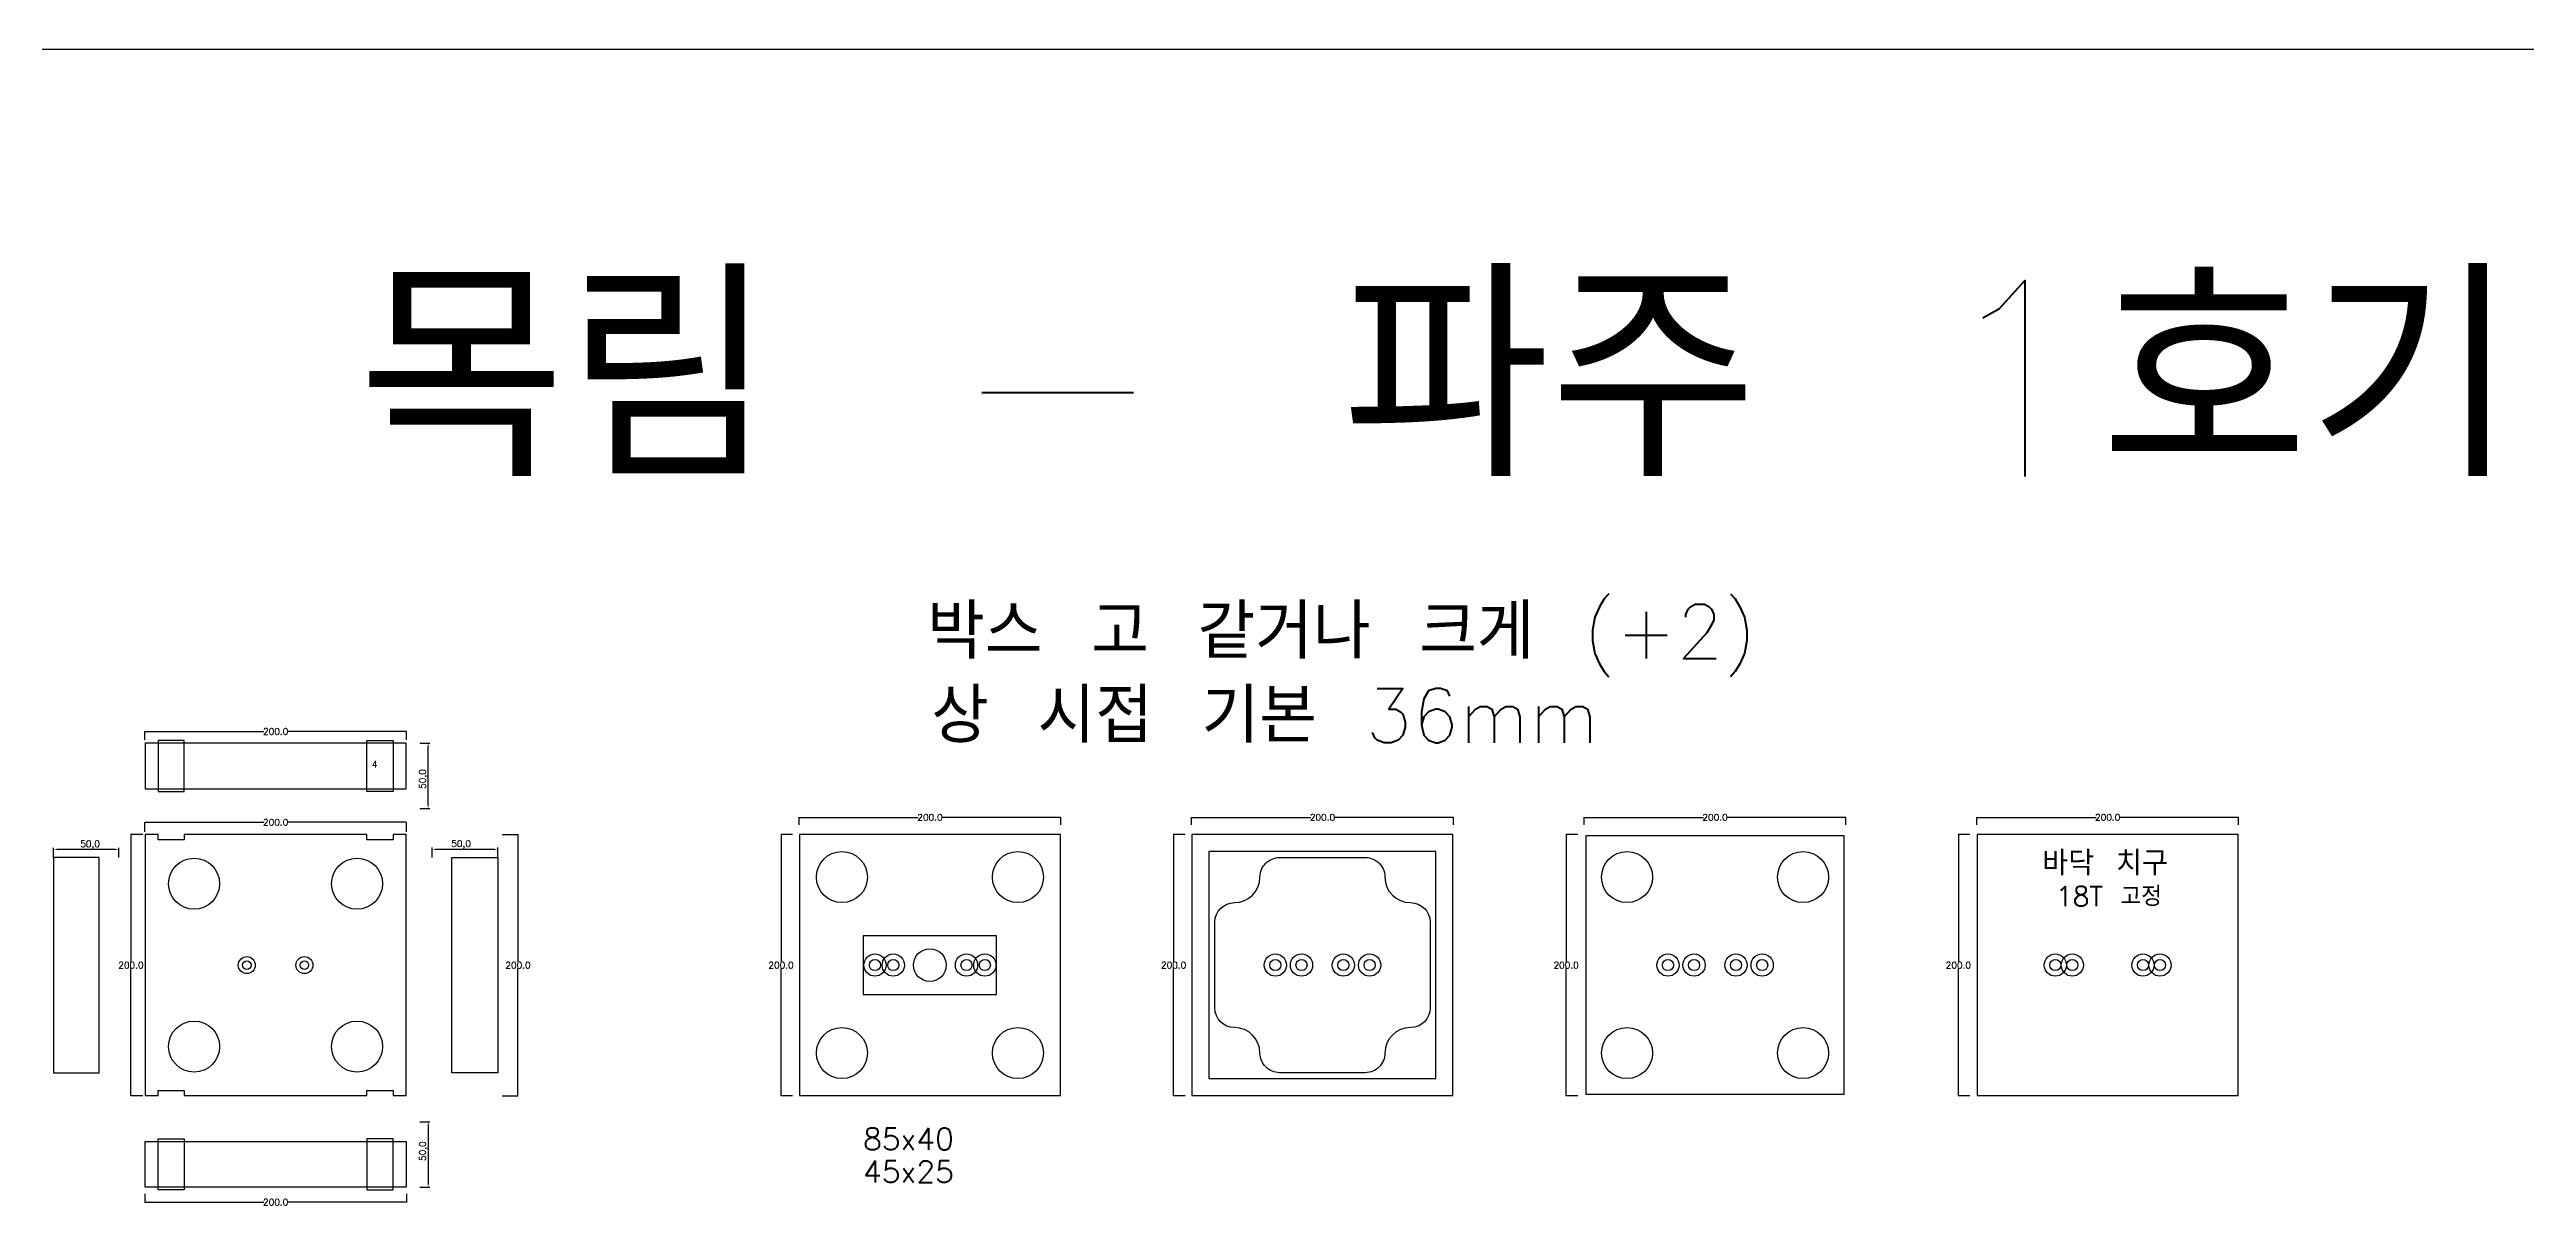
# Model space of a CAD drawing. Header units: millimetres. Extents: x -25 to 19775, y 172 to 9172.
# Drawn here: x 13753 to 15646, y 8287 to 9172 of the extents above; entities that cross this region are included whole.
import ezdxf

# ---------------------------------------------------------------- set-up
doc = ezdxf.new("R2010")
doc.units = ezdxf.units.MM
for name, color, linetype in [('TEXT', 7, 'Continuous'), ('볼트 구멍', 7, 'Continuous'), ('치구', 7, 'Continuous'), ('치수', 7, 'Continuous')]:
    doc.layers.add(name, color=color, linetype=linetype)
doc.styles.get("Standard").update_dxf_attribs({"font": 'txt.shx', "bigfont": 'whgtxt.shx'})
doc.dimstyles.new('ISO-25', dxfattribs={"dimtxt": 2.5, "dimasz": 2.5, "dimexe": 1.25, "dimexo": 0.625, "dimtad": 1, "dimtxsty": 'Standard', "dimcen": 2.5, "dimadec": 0, "dimazin": 0, "dimtfac": 1, "dimtmove": 0, "dimatfit": 3, "dimfxl": 0, "dimarcsym": 0})
doc.dimstyles.get("Standard").update_dxf_attribs({"dimtxt": 7, "dimasz": 0.18, "dimexe": 0.18, "dimexo": 0.0625, "dimgap": 0.09, "dimtad": 0, "dimtih": 1, "dimtoh": 1, "dimdec": 1, "dimzin": 0, "dimdsep": 46, "dimtxsty": 'Standard', "dimcen": 0.09, "dimadec": 0, "dimazin": 0, "dimtfac": 1, "dimtdec": 1, "dimtofl": 0, "dimtmove": 0, "dimatfit": 3, "dimfxl": 0, "dimtolj": 1, "dimtzin": 0, "dimarcsym": 0})

# ---------------------------------------------------------------- blocks, each defined once
blk = doc.blocks.new('*D615')
at = {"layer": 'Defpoints', "color": 0}
for p in [(15225.5, 8578.9), (15425.5, 8584.8), (15425.5, 8578.9)]:
    blk.add_point(p, dxfattribs=at)
at = {"layer": '치수', "color": 0, "lineweight": -2}
for p, q in [((15225.5, 8579), (15225.5, 8585)), ((15225.6, 8584.8), (15316.6, 8584.8)), ((15425.3, 8584.8), (15334.3, 8584.8)), ((15425.5, 8579), (15425.5, 8585))]:
    blk.add_line(p, q, dxfattribs=at)
at = {"layer": '치수', "color": 0}
for points in [[(15225.6, 8584.8), (15225.6, 8584.8), (15225.5, 8584.8)], [(15425.3, 8584.8), (15425.3, 8584.8), (15425.5, 8584.8)]]:
    blk.add_solid(points, dxfattribs=at)
at = {"layer": '치수', "color": 0, "insert": (15325.5, 8584.8), "char_height": 5, "attachment_point": 5}
blk.add_mtext('\\A1;200.0', dxfattribs=at)
blk = doc.blocks.new('*D616')
at = {"layer": 'Defpoints', "color": 0}
for p in [(15220.3, 8571.8), (15211.4, 8371.8), (15220.3, 8371.8)]:
    blk.add_point(p, dxfattribs=at)
at = {"layer": '치수', "color": 0, "lineweight": -2}
for p, q in [((15220.3, 8571.8), (15211.2, 8571.8)), ((15211.4, 8571.6), (15211.4, 8474.4)), ((15211.4, 8372), (15211.4, 8469.2)), ((15220.3, 8371.8), (15211.2, 8371.8))]:
    blk.add_line(p, q, dxfattribs=at)
at = {"layer": '치수', "color": 0}
for points in [[(15211.4, 8571.6), (15211.4, 8571.6), (15211.4, 8571.8)], [(15211.4, 8372), (15211.4, 8372), (15211.4, 8371.8)]]:
    blk.add_solid(points, dxfattribs=at)
at = {"layer": '치수', "color": 0, "insert": (15211.4, 8471.8), "char_height": 5, "attachment_point": 5}
blk.add_mtext('\\A1;200.0', dxfattribs=at)
blk = doc.blocks.new('*D617')
at = {"layer": 'Defpoints', "color": 0}
for p in [(14620.6, 8571.8), (14611.7, 8371.8), (14620.6, 8371.8)]:
    blk.add_point(p, dxfattribs=at)
at = {"layer": '치수', "color": 0, "lineweight": -2}
for p, q in [((14620.5, 8571.8), (14611.5, 8571.8)), ((14611.7, 8571.6), (14611.7, 8474.4)), ((14611.7, 8372), (14611.7, 8469.2)), ((14620.5, 8371.8), (14611.5, 8371.8))]:
    blk.add_line(p, q, dxfattribs=at)
at = {"layer": '치수', "color": 0}
for points in [[(14611.6, 8571.6), (14611.7, 8571.6), (14611.7, 8571.8)], [(14611.6, 8372), (14611.7, 8372), (14611.7, 8371.8)]]:
    blk.add_solid(points, dxfattribs=at)
at = {"layer": '치수', "color": 0, "insert": (14611.7, 8471.8), "char_height": 5, "attachment_point": 5}
blk.add_mtext('\\A1;200.0', dxfattribs=at)
blk = doc.blocks.new('*D618')
at = {"layer": 'Defpoints', "color": 0}
for p in [(14920.6, 8571.8), (14911.7, 8371.8), (14920.6, 8371.8)]:
    blk.add_point(p, dxfattribs=at)
at = {"layer": '치수', "color": 0, "lineweight": -2}
for p, q in [((14920.5, 8571.8), (14911.5, 8571.8)), ((14911.7, 8571.6), (14911.7, 8474.4)), ((14911.7, 8372), (14911.7, 8469.2)), ((14920.5, 8371.8), (14911.5, 8371.8))]:
    blk.add_line(p, q, dxfattribs=at)
at = {"layer": '치수', "color": 0}
for points in [[(14911.6, 8571.6), (14911.7, 8571.6), (14911.7, 8571.8)], [(14911.6, 8372), (14911.7, 8372), (14911.7, 8371.8)]]:
    blk.add_solid(points, dxfattribs=at)
at = {"layer": '치수', "color": 0, "insert": (14911.7, 8471.8), "char_height": 5, "attachment_point": 5}
blk.add_mtext('\\A1;200.0', dxfattribs=at)
blk = doc.blocks.new('*D619')
at = {"layer": 'Defpoints', "color": 0}
for p in [(14320.6, 8571.8), (14311.7, 8371.8), (14320.6, 8371.8)]:
    blk.add_point(p, dxfattribs=at)
at = {"layer": '치수', "color": 0, "lineweight": -2}
for p, q in [((14320.5, 8571.8), (14311.5, 8571.8)), ((14311.7, 8571.6), (14311.7, 8474.4)), ((14311.7, 8372), (14311.7, 8469.2)), ((14320.5, 8371.8), (14311.5, 8371.8))]:
    blk.add_line(p, q, dxfattribs=at)
at = {"layer": '치수', "color": 0}
for points in [[(14311.6, 8571.6), (14311.7, 8571.6), (14311.7, 8571.8)], [(14311.6, 8372), (14311.7, 8372), (14311.7, 8371.8)]]:
    blk.add_solid(points, dxfattribs=at)
at = {"layer": '치수', "color": 0, "insert": (14311.7, 8471.8), "char_height": 5, "attachment_point": 5}
blk.add_mtext('\\A1;200.0', dxfattribs=at)
blk = doc.blocks.new('*D620')
at = {"layer": 'Defpoints', "color": 0}
for p in [(14098.6, 8571.8), (14098.6, 8371.8), (14110.7, 8371.8)]:
    blk.add_point(p, dxfattribs=at)
at = {"layer": '치수', "color": 0, "lineweight": -2}
for p, q in [((14098.7, 8571.8), (14110.9, 8571.8)), ((14110.7, 8571.6), (14110.7, 8474.4)), ((14110.7, 8372), (14110.7, 8469.2)), ((14098.7, 8371.8), (14110.9, 8371.8))]:
    blk.add_line(p, q, dxfattribs=at)
at = {"layer": '치수', "color": 0}
for points in [[(14110.6, 8571.6), (14110.7, 8571.6), (14110.7, 8571.8)], [(14110.6, 8372), (14110.7, 8372), (14110.7, 8371.8)]]:
    blk.add_solid(points, dxfattribs=at)
at = {"layer": '치수', "color": 0, "insert": (14110.7, 8471.8), "char_height": 5, "attachment_point": 5}
blk.add_mtext('\\A1;200.0', dxfattribs=at)
blk = doc.blocks.new('*D621')
at = {"layer": 'Defpoints', "color": 0}
for p in [(13824, 8571.8), (13814.9, 8371.8), (13824, 8371.8)]:
    blk.add_point(p, dxfattribs=at)
at = {"layer": '치수', "color": 0, "lineweight": -2}
for p, q in [((13823.9, 8571.8), (13814.8, 8571.8)), ((13814.9, 8571.6), (13814.9, 8474.4)), ((13814.9, 8372), (13814.9, 8469.2)), ((13823.9, 8371.8), (13814.8, 8371.8))]:
    blk.add_line(p, q, dxfattribs=at)
at = {"layer": '치수', "color": 0}
for points in [[(13814.9, 8571.6), (13815, 8571.6), (13814.9, 8571.8)], [(13814.9, 8372), (13815, 8372), (13814.9, 8371.8)]]:
    blk.add_solid(points, dxfattribs=at)
at = {"layer": '치수', "color": 0, "insert": (13814.9, 8471.8), "char_height": 5, "attachment_point": 5}
blk.add_mtext('\\A1;200.0', dxfattribs=at)
blk = doc.blocks.new('*D623')
at = {"layer": 'Defpoints', "color": 0}
for p in [(13825.5, 8297), (14025.5, 8297), (14025.5, 8290.6)]:
    blk.add_point(p, dxfattribs=at)
at = {"layer": '치수', "color": 0, "lineweight": -2}
for p, q in [((13825.5, 8296.9), (13825.5, 8290.4)), ((13825.6, 8290.6), (13916.6, 8290.6)), ((14025.3, 8290.6), (13934.3, 8290.6)), ((14025.5, 8296.9), (14025.5, 8290.4))]:
    blk.add_line(p, q, dxfattribs=at)
at = {"layer": '치수', "color": 0}
for points in [[(13825.6, 8290.6), (13825.6, 8290.5), (13825.5, 8290.6)], [(14025.3, 8290.6), (14025.3, 8290.5), (14025.5, 8290.6)]]:
    blk.add_solid(points, dxfattribs=at)
at = {"layer": '치수', "color": 0, "insert": (13925.5, 8290.6), "char_height": 5, "attachment_point": 5}
blk.add_mtext('\\A1;200.0', dxfattribs=at)
blk = doc.blocks.new('*D624')
at = {"layer": 'Defpoints', "color": 0}
for p in [(14035.1, 8352.1), (14035.1, 8302.1), (14042, 8302.1)]:
    blk.add_point(p, dxfattribs=at)
at = {"layer": '치수', "color": 0, "lineweight": -2}
for p, q in [((14035.8, 8352.1), (14043.3, 8352.1)), ((14042, 8349.6), (14042, 8304.6)), ((14035.8, 8302.1), (14043.3, 8302.1))]:
    blk.add_line(p, q, dxfattribs=at)
at = {"layer": '치수', "color": 0}
for points in [[(14041.6, 8349.6), (14042.5, 8349.6), (14042, 8352.1)], [(14041.6, 8304.6), (14042.5, 8304.6), (14042, 8302.1)]]:
    blk.add_solid(points, dxfattribs=at)
at = {"layer": '치수', "color": 0, "insert": (14038.5, 8329.6), "char_height": 5, "attachment_point": 5, "rotation": 90}
blk.add_mtext('50,0', dxfattribs=at)
blk = doc.blocks.new('*D625')
at = {"layer": 'Defpoints', "color": 0}
for p in [(14325.5, 8578.9), (14525.5, 8584.8), (14525.5, 8578.9)]:
    blk.add_point(p, dxfattribs=at)
at = {"layer": '치수', "color": 0, "lineweight": -2}
for p, q in [((14325.5, 8579), (14325.5, 8585)), ((14325.6, 8584.8), (14416.6, 8584.8)), ((14525.3, 8584.8), (14434.3, 8584.8)), ((14525.5, 8579), (14525.5, 8585))]:
    blk.add_line(p, q, dxfattribs=at)
at = {"layer": '치수', "color": 0}
for points in [[(14325.6, 8584.8), (14325.6, 8584.8), (14325.5, 8584.8)], [(14525.3, 8584.8), (14525.3, 8584.8), (14525.5, 8584.8)]]:
    blk.add_solid(points, dxfattribs=at)
at = {"layer": '치수', "color": 0, "insert": (14425.5, 8584.8), "char_height": 5, "attachment_point": 5}
blk.add_mtext('\\A1;200.0', dxfattribs=at)
blk = doc.blocks.new('*D626')
at = {"layer": 'Defpoints', "color": 0}
for p in [(14025.5, 8650.4), (13825.5, 8644), (14025.5, 8644)]:
    blk.add_point(p, dxfattribs=at)
at = {"layer": '치수', "color": 0, "lineweight": -2}
for p, q in [((13825.5, 8644.1), (13825.5, 8650.6)), ((13825.6, 8650.4), (13916.6, 8650.4)), ((14025.3, 8650.4), (13934.3, 8650.4)), ((14025.5, 8644.1), (14025.5, 8650.6))]:
    blk.add_line(p, q, dxfattribs=at)
at = {"layer": '치수', "color": 0}
for points in [[(13825.6, 8650.4), (13825.6, 8650.4), (13825.5, 8650.4)], [(14025.3, 8650.4), (14025.3, 8650.4), (14025.5, 8650.4)]]:
    blk.add_solid(points, dxfattribs=at)
at = {"layer": '치수', "color": 0, "insert": (13925.5, 8650.4), "char_height": 5, "attachment_point": 5}
blk.add_mtext('\\A1;200.0', dxfattribs=at)
blk = doc.blocks.new('*D627')
at = {"layer": 'Defpoints', "color": 0}
for p in [(14095.2, 8560.4), (14045.2, 8553.6), (14095.2, 8553.6)]:
    blk.add_point(p, dxfattribs=at)
at = {"layer": '치수', "color": 0, "lineweight": -2}
for p, q in [((14045.2, 8554.2), (14045.2, 8561.7)), ((14047.7, 8560.4), (14092.7, 8560.4)), ((14095.2, 8554.2), (14095.2, 8561.7))]:
    blk.add_line(p, q, dxfattribs=at)
at = {"layer": '치수', "color": 0}
for points in [[(14047.7, 8560.8), (14047.7, 8560), (14045.2, 8560.4)], [(14092.7, 8560.8), (14092.7, 8560), (14095.2, 8560.4)]]:
    blk.add_solid(points, dxfattribs=at)
at = {"layer": '치수', "color": 0, "insert": (14067.2, 8563.9), "char_height": 5, "attachment_point": 5}
blk.add_mtext('50,0', dxfattribs=at)
blk = doc.blocks.new('*D628')
at = {"layer": 'Defpoints', "color": 0}
for p in [(13755.7, 8560.3), (13755.7, 8553.6), (13805.7, 8553.5)]:
    blk.add_point(p, dxfattribs=at)
at = {"layer": '치수', "color": 0, "lineweight": -2}
for p, q in [((13755.7, 8554.2), (13755.7, 8561.6)), ((13803.2, 8560.3), (13758.2, 8560.3)), ((13805.7, 8554.1), (13805.7, 8561.6))]:
    blk.add_line(p, q, dxfattribs=at)
at = {"layer": '치수', "color": 0}
for points in [[(13758.2, 8560.7), (13758.2, 8559.9), (13755.7, 8560.3)], [(13803.2, 8560.7), (13803.2, 8559.9), (13805.7, 8560.3)]]:
    blk.add_solid(points, dxfattribs=at)
at = {"layer": '치수', "color": 0, "insert": (13783.7, 8563.8), "char_height": 5, "attachment_point": 5}
blk.add_mtext('50,0', dxfattribs=at)
blk = doc.blocks.new('*D629')
at = {"layer": 'Defpoints', "color": 0}
for p in [(14025.5, 8581), (13825.5, 8573.6), (14025.5, 8573.6)]:
    blk.add_point(p, dxfattribs=at)
at = {"layer": '치수', "color": 0, "lineweight": -2}
for p, q in [((13825.5, 8573.7), (13825.5, 8581.2)), ((13825.6, 8581), (13916.6, 8581)), ((14025.3, 8581), (13934.3, 8581)), ((14025.5, 8573.7), (14025.5, 8581.2))]:
    blk.add_line(p, q, dxfattribs=at)
at = {"layer": '치수', "color": 0}
for points in [[(13825.6, 8581.1), (13825.6, 8581), (13825.5, 8581)], [(14025.3, 8581.1), (14025.3, 8581), (14025.5, 8581)]]:
    blk.add_solid(points, dxfattribs=at)
at = {"layer": '치수', "color": 0, "insert": (13925.5, 8581), "char_height": 5, "attachment_point": 5}
blk.add_mtext('\\A1;200.0', dxfattribs=at)
blk = doc.blocks.new('*D630')
at = {"layer": 'Defpoints', "color": 0}
for p in [(14035.1, 8641.6), (14042, 8641.6), (14035.1, 8591.6)]:
    blk.add_point(p, dxfattribs=at)
at = {"layer": '치수', "color": 0, "lineweight": -2}
for p, q in [((14035.8, 8641.6), (14043.3, 8641.6)), ((14042, 8594.1), (14042, 8639.1)), ((14035.8, 8591.6), (14043.3, 8591.6))]:
    blk.add_line(p, q, dxfattribs=at)
at = {"layer": '치수', "color": 0}
for points in [[(14041.6, 8639.1), (14042.5, 8639.1), (14042, 8641.6)], [(14041.6, 8594.1), (14042.5, 8594.1), (14042, 8591.6)]]:
    blk.add_solid(points, dxfattribs=at)
at = {"layer": '치수', "color": 0, "insert": (14038.5, 8614.1), "char_height": 5, "attachment_point": 5, "rotation": 90}
blk.add_mtext('50,0', dxfattribs=at)
blk = doc.blocks.new('*D631')
at = {"layer": 'Defpoints', "color": 0}
for p in [(14925.5, 8578.9), (15125.5, 8584.8), (15125.5, 8578.9)]:
    blk.add_point(p, dxfattribs=at)
at = {"layer": '치수', "color": 0, "lineweight": -2}
for p, q in [((14925.5, 8579), (14925.5, 8585)), ((14925.6, 8584.8), (15016.6, 8584.8)), ((15125.3, 8584.8), (15034.3, 8584.8)), ((15125.5, 8579), (15125.5, 8585))]:
    blk.add_line(p, q, dxfattribs=at)
at = {"layer": '치수', "color": 0}
for points in [[(14925.6, 8584.8), (14925.6, 8584.8), (14925.5, 8584.8)], [(15125.3, 8584.8), (15125.3, 8584.8), (15125.5, 8584.8)]]:
    blk.add_solid(points, dxfattribs=at)
at = {"layer": '치수', "color": 0, "insert": (15025.5, 8584.8), "char_height": 5, "attachment_point": 5}
blk.add_mtext('\\A1;200.0', dxfattribs=at)
blk = doc.blocks.new('*D632')
at = {"layer": 'Defpoints', "color": 0}
for p in [(14625.5, 8578.9), (14825.5, 8584.8), (14825.5, 8578.9)]:
    blk.add_point(p, dxfattribs=at)
at = {"layer": '치수', "color": 0, "lineweight": -2}
for p, q in [((14625.5, 8579), (14625.5, 8585)), ((14625.6, 8584.8), (14716.6, 8584.8)), ((14825.3, 8584.8), (14734.3, 8584.8)), ((14825.5, 8579), (14825.5, 8585))]:
    blk.add_line(p, q, dxfattribs=at)
at = {"layer": '치수', "color": 0}
for points in [[(14625.6, 8584.8), (14625.6, 8584.8), (14625.5, 8584.8)], [(14825.3, 8584.8), (14825.3, 8584.8), (14825.5, 8584.8)]]:
    blk.add_solid(points, dxfattribs=at)
at = {"layer": '치수', "color": 0, "insert": (14725.5, 8584.8), "char_height": 5, "attachment_point": 5}
blk.add_mtext('\\A1;200.0', dxfattribs=at)

msp = doc.modelspace()

# ---------------------------------------------------------------- linework, layer by layer
at = {"layer": 'TEXT', "color": 6}
msp.add_line((19775.462, 9171.825), (-24.538, 9171.825), dxfattribs=at)
at = {"layer": '볼트 구멍', "color": 1}
msp.add_lwpolyline([(14476.462, 8494.325), (14374.462, 8494.325), (14374.462, 8449.325), (14476.462, 8449.325)], close=True, dxfattribs=at)
at = {"layer": '볼트 구멍', "color": 6}
for centre in [(14383.462, 8471.825), (14397.462, 8471.825), (14453.462, 8471.825), (14467.462, 8471.825), (14689.462, 8471.825), (14709.462, 8471.825), (14741.462, 8471.825), (14761.462, 8471.825), (14989.462, 8471.825), (15009.462, 8471.825), (15041.462, 8471.825), (15061.462, 8471.825), (15285.462, 8471.825), (15298.462, 8471.825), (15352.462, 8471.825), (15365.462, 8471.825)]:
    msp.add_circle(centre, 8.5, dxfattribs=at)
at = {"layer": '볼트 구멍', "color": 3}
for centre, radius in [((14425.462, 8471.825), 12.5), ((13903.462, 8471.825), 3.25), ((13947.462, 8471.825), 3.25), ((14383.462, 8471.825), 4.25), ((14467.462, 8471.825), 4.25), ((14689.462, 8471.825), 4.25), ((14761.462, 8471.825), 4.25), ((14989.462, 8471.825), 4.25), ((15061.462, 8471.825), 4.25), ((15285.462, 8471.825), 4.25), ((15365.462, 8471.825), 4.25)]:
    msp.add_circle(centre, radius, dxfattribs=at)
at = {"layer": '볼트 구멍', "color": 2}
for centre, radius in [((13903.462, 8471.825), 6.5), ((13947.462, 8471.825), 6.5), ((14397.462, 8471.825), 4.25), ((14453.462, 8471.825), 4.25), ((14709.462, 8471.825), 4.25), ((14741.462, 8471.825), 4.25), ((15009.462, 8471.825), 4.25), ((15041.462, 8471.825), 4.25), ((15298.462, 8471.825), 4.25), ((15352.462, 8471.825), 4.25)]:
    msp.add_circle(centre, radius, dxfattribs=at)
at = {"layer": '치구'}
for points in [[(13825.712, 8606.575), (14025.212, 8606.575), (14025.212, 8641.575), (13825.712, 8641.575)], [(13825.712, 8372.075), (13835.712, 8372.075), (13835.712, 8376.075), (13855.712, 8376.075), (13855.712, 8372.075), (13995.212, 8372.075), (13995.212, 8376.075), (14015.212, 8376.075), (14015.212, 8372.075), (14025.212, 8372.075), (14025.212, 8571.575), (14015.212, 8571.575), (14015.212, 8567.575), (13995.212, 8567.575), (13995.212, 8571.575), (13855.712, 8571.575), (13855.712, 8567.575), (13835.712, 8567.575), (13835.712, 8571.575), (13825.712, 8571.575)], [(14325.712, 8571.575), (14325.712, 8372.075), (14525.212, 8372.075), (14525.212, 8571.575)], [(14625.712, 8571.575), (14625.712, 8372.075), (14825.212, 8372.075), (14825.212, 8571.575)], [(14638.712, 8558.575), (14638.712, 8385.075), (14812.212, 8385.075), (14812.212, 8558.575)], [(14926.712, 8570.575), (14926.712, 8373.075), (15124.212, 8373.075), (15124.212, 8570.575)], [(15225.712, 8571.575), (15225.712, 8372.075), (15425.212, 8372.075), (15425.212, 8571.575)], [(13790.712, 8554.175), (13755.712, 8554.175), (13755.712, 8389.475), (13790.712, 8389.475)], [(14060.212, 8554.175), (14095.212, 8554.175), (14095.212, 8389.475), (14060.212, 8389.475)], [(13825.712, 8337.075), (14025.212, 8337.075), (14025.212, 8302.075), (13825.712, 8302.075)]]:
    msp.add_lwpolyline(points, close=True, dxfattribs=at)
at = {"layer": '치구', "color": 1}
for points in [[(13835.712, 8604.575), (13855.712, 8604.575), (13855.712, 8643.572), (13835.712, 8643.572)], [(14015.212, 8604.575), (13995.212, 8604.575), (13995.212, 8643.572), (14015.212, 8643.572)], [(13835.712, 8339.075), (13855.712, 8339.075), (13855.712, 8300.077), (13835.712, 8300.077)], [(14015.212, 8339.075), (13995.212, 8339.075), (13995.212, 8300.077), (14015.212, 8300.077)]]:
    msp.add_lwpolyline(points, close=True, dxfattribs=at)
at = {"layer": '치구'}
msp.add_lwpolyline([(14692.712, 8554.075), (14758.212, 8554.075, -0.41421365), (14773.212, 8539.075, 0.41421347), (14792.712, 8519.575, -0.41421338), (14807.712, 8504.575), (14807.712, 8439.075, -0.41421338), (14792.712, 8424.075, 0.41421347), (14773.212, 8404.575, -0.41421365), (14758.212, 8389.575), (14692.712, 8389.575, -0.41421365), (14677.712, 8404.575, 0.41421347), (14658.212, 8424.075, -0.41421338), (14643.212, 8439.075), (14643.212, 8504.575, -0.41421338), (14658.212, 8519.575, 0.41421347), (14677.712, 8539.075, -0.41421365)], format="xyb", close=True, dxfattribs=at)
for centre in [(14358.212, 8539.075), (14492.712, 8539.075), (14958.212, 8539.075), (15092.712, 8539.075), (13863.212, 8534.075), (13987.712, 8534.075), (13863.212, 8409.575), (13987.712, 8409.575), (14358.212, 8404.575), (14492.712, 8404.575), (14958.212, 8404.575), (15092.712, 8404.575)]:
    msp.add_circle(centre, 19.5, dxfattribs=at)

# ---------------------------------------------------------------- texts
at = {"layer": 'TEXT', "color": 3}
msp.add_text('목림 - 파주 1호기', height=150, dxfattribs=at).set_placement((13988.447, 8845.315))
at = {"layer": 'TEXT', "color": 1}
for s, height, p in [('박스 고 같거나 크게 (+2)', 41.66667, (14423.414, 8706.129)), ('상 시접 기본 36mm', 41.66667, (14426.558, 8641.725)), ('4', 5, (13999.024, 8622.876)), ('85x40', 16.6667, (14374.461, 8330.531)), ('45x25', 16.6667, (14374.461, 8305.531))]:
    msp.add_text(s, height=height, dxfattribs=at).set_placement(p)
at = {"layer": 'TEXT', "color": 6, "linetype": 'Continuous'}
msp.add_text('바닥 치구', height=18.75, dxfattribs=at).set_placement((15275.543, 8540.417))
at = {"layer": 'TEXT', "color": 6}
msp.add_text('18T 고정', height=15, dxfattribs=at).set_placement((15285.89, 8516.912))

# ---------------------------------------------------------------- dimensions: what is measured, and where the dimension line sits
at = {"layer": '치수', "color": 4}
for base, p1, p2, dimstyle, override, picture, middle in [((14025.462, 8650.397), (13825.462, 8644), (14025.462, 8644), 'Standard', {"dimtxt": 5}, '*D626', (13925.462, 8650.397)), ((14095.212, 8560.402), (14045.212, 8553.625), (14095.212, 8553.625), 'ISO-25', {"dimtxt": 5, "dimdec": 1, "dimzin": 0, "dimtdec": 1}, '*D627', (14067.212, 8560.402)), ((14025.462, 8290.564), (13825.462, 8296.961), (14025.462, 8296.961), 'Standard', {"dimtxt": 5}, '*D623', (13925.462, 8290.564))]:
    dim = msp.add_linear_dim(base=base, p1=p1, p2=p2, dimstyle=dimstyle, override=override, dxfattribs=at)
    dim.commit()
    dim.dimension.update_dxf_attribs({"geometry": picture, "text_midpoint": middle, "dimtype": 160})
for base, p1, p2, angle, picture, middle in [((14042.039, 8641.575), (14035.141, 8591.575), (14035.141, 8641.575), 90, '*D630', (14042.039, 8614.075)), ((13755.712, 8560.302), (13805.712, 8553.525), (13755.712, 8553.625), 180, '*D628', (13783.712, 8560.302)), ((14042.039, 8302.075), (14035.141, 8352.075), (14035.141, 8302.075), 270, '*D624', (14042.039, 8329.575))]:
    dim = msp.add_linear_dim(base=base, p1=p1, p2=p2, angle=angle, dimstyle='ISO-25', override={"dimtxt": 5, "dimdec": 1, "dimzin": 0, "dimtdec": 1}, dxfattribs=at)
    dim.commit()
    dim.dimension.update_dxf_attribs({"geometry": picture, "text_midpoint": middle, "dimtype": 160})
for base, p1, p2, picture, middle in [((14025.462, 8581.047), (13825.462, 8573.65), (14025.462, 8573.65), '*D629', (13925.462, 8581.047)), ((14525.462, 8584.815), (14325.462, 8578.932), (14525.462, 8578.932), '*D625', (14425.462, 8584.815)), ((14825.462, 8584.815), (14625.462, 8578.932), (14825.462, 8578.932), '*D632', (14725.462, 8584.815)), ((15125.462, 8584.815), (14925.462, 8578.932), (15125.462, 8578.932), '*D631', (15025.462, 8584.815)), ((15425.462, 8584.815), (15225.462, 8578.932), (15425.462, 8578.932), '*D615', (15325.462, 8584.815))]:
    dim = msp.add_linear_dim(base=base, p1=p1, p2=p2, dimstyle='Standard', override={"dimtxt": 5}, dxfattribs=at)
    dim.commit()
    dim.dimension.update_dxf_attribs({"geometry": picture, "text_midpoint": middle})
for base, p1, p2, picture, middle in [((13814.932, 8371.825), (13824.001, 8571.825), (13824.001, 8371.825), '*D621', (13814.932, 8471.825)), ((14110.679, 8371.825), (14098.61, 8571.825), (14098.61, 8371.825), '*D620', (14110.679, 8471.825)), ((14311.666, 8371.825), (14320.57, 8571.825), (14320.57, 8371.825), '*D619', (14311.666, 8471.825)), ((14611.666, 8371.825), (14620.57, 8571.825), (14620.57, 8371.825), '*D617', (14611.666, 8471.825)), ((14911.666, 8371.825), (14920.57, 8571.825), (14920.57, 8371.825), '*D618', (14911.666, 8471.825)), ((15211.416, 8371.825), (15220.32, 8571.825), (15220.32, 8371.825), '*D616', (15211.416, 8471.825))]:
    dim = msp.add_linear_dim(base=base, p1=p1, p2=p2, angle=90, dimstyle='Standard', override={"dimtxt": 5}, dxfattribs=at)
    dim.commit()
    dim.dimension.update_dxf_attribs({"geometry": picture, "text_midpoint": middle})

doc.saveas('drawing.dxf')
